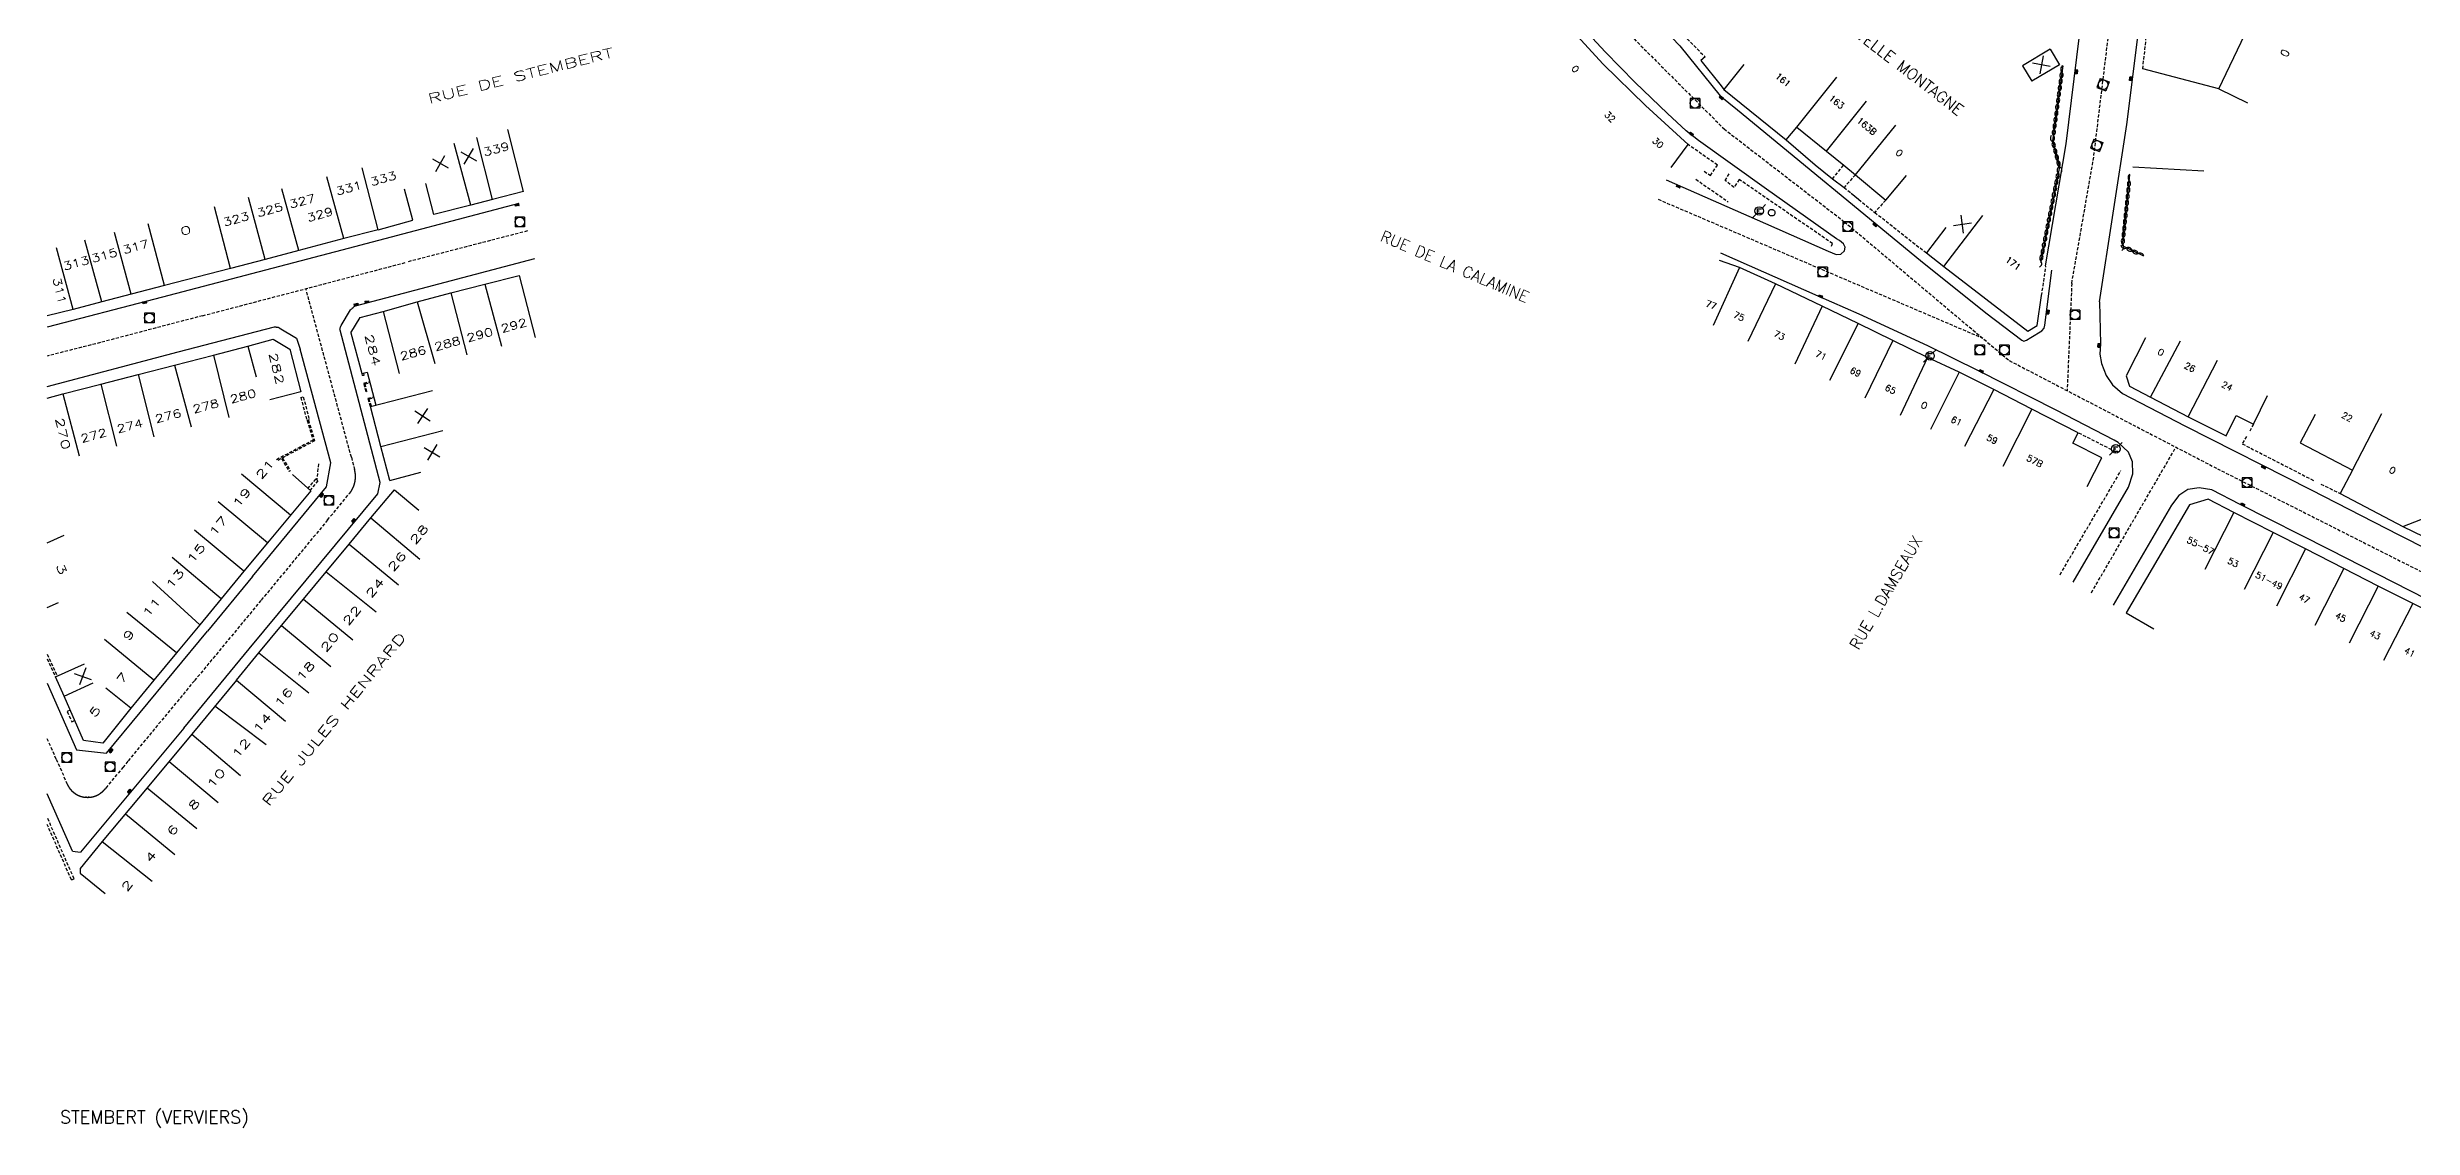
# Model space of a CAD drawing. Header units: millimetres. Extents: x 257000 to 258000, y 143000 to 144000.
# Drawn here: x 257000 to 257369.5, y 143500.2 to 143669 of the extents above; entities that cross this region are included whole.
import ezdxf
from ezdxf.enums import TextEntityAlignment as Align

# ---------------------------------------------------------------- set-up
doc = ezdxf.new("R2010")
doc.units = ezdxf.units.MM
doc.linetypes.add('DASHED', pattern=[0.75, 0.5, -0.25])
doc.layers.get('0').update_dxf_attribs({"linetype": 'CONTINUOUS'})
for name, color, linetype in [('W0001', 6, 'DASHED'), ('W0008', 7, 'CONTINUOUS'), ('W0017', 7, 'CONTINUOUS'), ('W0100', 7, 'CONTINUOUS'), ('W0112', 1, 'DASHED'), ('W0310', 3, 'CONTINUOUS'), ('W0400', 7, 'CONTINUOUS'), ('W0420', 7, 'CONTINUOUS'), ('W0471', 7, 'CONTINUOUS'), ('W0980', 7, 'CONTINUOUS'), ('W0989', 7, 'CONTINUOUS'), ('W0991', 7, 'CONTINUOUS'), ('W1102', 7, 'CONTINUOUS')]:
    doc.layers.add(name, color=color, linetype=linetype)
doc.styles.get("Standard").update_dxf_attribs({"font": 'romans.shx', "width": 0.85})

# ---------------------------------------------------------------- blocks, each defined once
blk = doc.blocks.new('T420')
for p, q in [((0.75, 0.75), (-0.75, 0.75)), ((-0.75, 0.75), (-0.75, -0.75)), ((0.75, 0.75), (0.75, -0.75)), ((0.75, -0.75), (-0.75, -0.75))]:
    blk.add_line(p, q)
blk.add_ellipse((0, 0), major_axis=(-0.53, 0.53), ratio=1, start_param=3.926991, end_param=10.210176)
blk = doc.blocks.new('T400')
for p, q in [((-0.15, 0.3), (0.15, 0.3)), ((-0.15, -0.25), (-0.15, 0.3)), ((-0.15, 0.15), (0.15, 0.15)), ((-0.15, 0), (0.15, 0)), ((0.15, 0.3), (0.15, -0.25)), ((-0.15, -0.15), (0.15, -0.15)), ((-0.15, -0.25), (-0.15, -0.3)), ((-0.15, -0.3), (0.15, -0.3)), ((0.15, -0.3), (0.15, -0.25))]:
    blk.add_line(p, q)
blk = doc.blocks.new('T471')
for p, q in [((-0.333334, 0.333334), (-0.333334, -0.333334)), ((-0.333334, 0.333334), (0.333334, 0.333334)), ((-0.333334, 0), (0, 0)), ((0.500001, 0.500001), (1.000002, 1.000002)), ((-0.500001, -0.500001), (-1.000002, -1.000002)), ((-0.333334, -0.333334), (0.333334, -0.333334))]:
    blk.add_line(p, q)
blk.add_ellipse((0, 0), major_axis=(0.471405, 0.471405), ratio=1, start_param=5.4977871438, end_param=11.780972451)
blk = doc.blocks.new('t991o')
at = {"color": 0, "linetype": 'Continuous'}
for p, q in [((-1, 1), (1, -1)), ((-1, -1), (1, 1))]:
    blk.add_line(p, q, dxfattribs=at)
blk = doc.blocks.new('t310o')
at = {"color": 0, "linetype": 'Continuous'}
for centre, start, end in [((-0.5, 0.38), 216.8699, 323.1304), ((0.5, -0.37), 36.8699, 143.1303)]:
    blk.add_arc(centre, 0.625, start, end, dxfattribs=at)

msp = doc.modelspace()

# ---------------------------------------------------------------- linework, layer by layer
at = {"layer": 'W0001'}
for p, q in [((257251.61, 143645.2), (257302.28, 143623.52)), ((257075.01, 143640.26), (257056.14, 143635.38)), ((257024.24, 143627.01), (257056.14, 143635.38)), ((257316.22, 143632.07), (257315.49, 143615.31)), ((257047.5, 143604.89), (257040.39, 143631.25)), ((257024.24, 143627.01), (257008.29, 143622.82)), ((257008.29, 143622.82), (257000, 143620.72)), ((257319.28, 143583.73), (257332.49, 143606.47)), ((257047.5, 143604.89), (257048, 143602.97)), ((257043.78, 143595.1), (257047.16, 143599.19)), ((257043.78, 143595.1), (257033.37, 143582.53)), ((257033.37, 143582.53), (257022.97, 143569.97)), ((257022.97, 143569.97), (257012.56, 143557.4)), ((257001.4, 143557.73), (257000, 143560.93)), ((257001.4, 143557.73), (257003.07, 143553.92)), ((257003.07, 143553.92), (257003.1, 143553.85)), ((257011.84, 143556.5), (257009.11, 143553.2)), ((257012.56, 143557.4), (257011.84, 143556.5)), ((257009.11, 143553.2), (257008.96, 143553.02))]:
    msp.add_line(p, q, dxfattribs=at)
msp.add_lwpolyline([(257048.72, 144000), (257079.32, 143968.06), (257098.51, 143947.58), (257109.25, 143929.08), (257124.56, 143902.33), (257146.14, 143864.44), (257162.15, 143836.9), (257178.76, 143807.56), (257195.77, 143767.29), (257211.48, 143730.99), (257222.12, 143705.24), (257225.2, 143698.47), (257231.86, 143688.03), (257242.01, 143676.1), (257261.9, 143656.21), (257280.69, 143641.69), (257306.45, 143620.01), (257338.96, 143603.11), (257381.92, 143581.43), (257428.16, 143557.76), (257467.54, 143536.58), (257519.33, 143507.08)], dxfattribs=at)
at = {"layer": 'W0001', "flags": 128}
msp.add_lwpolyline([(257316.22, 143632.07), (257319.61, 143651.54), (257326.48, 143708.13), (257331.52, 143741.35), (257348.28, 143805.08), (257362.59, 143857.56), (257367.65, 143882.81), (257363.54, 143907.76), (257349.97, 143930.07), (257340.71, 143939.05), (257309.46, 143959.37), (257289.12, 143932.28), (257280.08, 143914.22), (257274.26, 143888.89), (257269.98, 143866.02), (257263.92, 143832.78), (257252.72, 143768.08), (257249.12, 143756.25), (257244.68, 143746.74), (257236.06, 143731.27)], dxfattribs=at)
at = {"layer": 'W0001'}
for points in [[(257047.16, 143599.19, 0.007894), (257047.24, 143599.29, 0.007894), (257047.33, 143599.4, 0.007894), (257047.4, 143599.51, 0.007894), (257047.48, 143599.62, 0.007894), (257047.55, 143599.73, 0.007894), (257047.61, 143599.85, 0.007894), (257047.68, 143599.97, 0.007894), (257047.73, 143600.09, 0.007894), (257047.79, 143600.21, 0.007894), (257047.84, 143600.33, 0.007894), (257047.89, 143600.46, 0.007894), (257047.93, 143600.59, 0.007894), (257047.97, 143600.71, 0.007894), (257048.01, 143600.84, 0.007894), (257048.04, 143600.97, 0.007894), (257048.07, 143601.11, 0.007894), (257048.09, 143601.24, 0.007894), (257048.11, 143601.37, 0.007894), (257048.12, 143601.5, 0.007894), (257048.13, 143601.64, 0.007894), (257048.14, 143601.77, 0.007894), (257048.14, 143601.9, 0.003986), (257048.14, 143601.97, 0.003907), (257048.14, 143602.04, 0.003986), (257048.13, 143602.11, 0.003907), (257048.13, 143602.17, 0.003986), (257048.13, 143602.24, 0.003907), (257048.12, 143602.31, 0.003986), (257048.11, 143602.37, 0.003907), (257048.1, 143602.44, 0.003986), (257048.1, 143602.51, 0.003907), (257048.09, 143602.57, 0.003986), (257048.07, 143602.64, 0.003907), (257048.06, 143602.7, 0.003986), (257048.05, 143602.77, 0.003907), (257048.03, 143602.84, 0.003986), (257048.02, 143602.9, 0.003907), (257048, 143602.97)], [(257003.1, 143553.85, 0.002109), (257003.11, 143553.83, 0.002114), (257003.12, 143553.8, 0.003986), (257003.15, 143553.75, 0.003907), (257003.17, 143553.7, 0.003986), (257003.19, 143553.65, 0.003907), (257003.22, 143553.6, 0.003986), (257003.25, 143553.55, 0.003907), (257003.27, 143553.51, 0.003986), (257003.3, 143553.46, 0.003907), (257003.33, 143553.41, 0.003986), (257003.36, 143553.37, 0.003907), (257003.39, 143553.32, 0.003986), (257003.42, 143553.27, 0.003907), (257003.45, 143553.23, 0.003986), (257003.48, 143553.18, 0.003907), (257003.52, 143553.14, 0.003986), (257003.55, 143553.1, 0.003907), (257003.58, 143553.05, 0.003986), (257003.62, 143553.01, 0.003907), (257003.65, 143552.97, 0.003986), (257003.69, 143552.93, 0.003907), (257003.73, 143552.89, 0.003986), (257003.76, 143552.85, 0.003907), (257003.8, 143552.81, 0.003986), (257003.84, 143552.77, 0.003907), (257003.88, 143552.73, 0.003986), (257003.92, 143552.69, 0.003907), (257003.96, 143552.66, 0.003986), (257004, 143552.62, 0.003907), (257004.04, 143552.58, 0.003986), (257004.09, 143552.55, 0.003907), (257004.13, 143552.51, 0.003986), (257004.17, 143552.48, 0.003907), (257004.22, 143552.45, 0.003986), (257004.26, 143552.42, 0.003907), (257004.3, 143552.38, 0.003986), (257004.35, 143552.35, 0.003907), (257004.4, 143552.32, 0.003986), (257004.44, 143552.29, 0.003907), (257004.49, 143552.26, 0.003986), (257004.54, 143552.24, 0.003907), (257004.58, 143552.21, 0.003986), (257004.63, 143552.18, 0.003907), (257004.68, 143552.16, 0.003986), (257004.73, 143552.13, 0.003907), (257004.78, 143552.11, 0.003986), (257004.83, 143552.08, 0.003907), (257004.88, 143552.06, 0.003986), (257004.93, 143552.04, 0.003907), (257004.98, 143552.02, 0.003986), (257005.03, 143552, 0.003907), (257005.08, 143551.98, 0.003986), (257005.13, 143551.96, 0.003907), (257005.19, 143551.94, 0.003986), (257005.24, 143551.93, 0.003907), (257005.29, 143551.91, 0.003986), (257005.34, 143551.89, 0.003907), (257005.4, 143551.88, 0.003986), (257005.45, 143551.87, 0.003907), (257005.5, 143551.85, 0.003986), (257005.56, 143551.84, 0.003907), (257005.61, 143551.83, 0.003986), (257005.66, 143551.82, 0.003907), (257005.72, 143551.81, 0.003986), (257005.77, 143551.8, 0.003907), (257005.83, 143551.8, 0.003986), (257005.88, 143551.79, 0.003907), (257005.94, 143551.78, 0.025302), (257005.99, 143551.78, -0.017412), (257006.04, 143551.77, 0.017351), (257006.1, 143551.77, -0.009463), (257006.15, 143551.77, 0.009439), (257006.21, 143551.77, -0.003033), (257006.26, 143551.76, 0.001544), (257006.32, 143551.76, 0.00635), (257006.37, 143551.77, -0.00637), (257006.43, 143551.77, 0.014253), (257006.48, 143551.77, -0.014296), (257006.54, 143551.77, 0.022186), (257006.59, 143551.78, 0.003986), (257006.65, 143551.78, 0.003907), (257006.7, 143551.79, 0.003986), (257006.76, 143551.8, 0.003907), (257006.81, 143551.8, 0.003986), (257006.87, 143551.81, 0.003907), (257006.92, 143551.82, 0.003986), (257006.97, 143551.83, 0.003907), (257007.03, 143551.84, 0.003986), (257007.08, 143551.86, 0.003907), (257007.13, 143551.87, 0.003986), (257007.19, 143551.88, 0.003907), (257007.24, 143551.9, 0.003986), (257007.29, 143551.91, 0.003907), (257007.35, 143551.93, 0.003986), (257007.4, 143551.95, 0.003907), (257007.45, 143551.96, 0.003986), (257007.5, 143551.98, 0.003907), (257007.55, 143552, 0.003986), (257007.6, 143552.02, 0.003907), (257007.65, 143552.04, 0.003986), (257007.7, 143552.07, 0.003907), (257007.75, 143552.09)], [(257007.75, 143552.09, 0.003986), (257007.8, 143552.11, 0.003907), (257007.85, 143552.14, 0.007894), (257007.95, 143552.19, 0.007894), (257008.05, 143552.24, 0.007894), (257008.14, 143552.3, 0.007894), (257008.23, 143552.36, 0.007894), (257008.32, 143552.42, 0.007894), (257008.41, 143552.49, 0.007894), (257008.5, 143552.56, 0.007894), (257008.58, 143552.63, 0.007894), (257008.66, 143552.7, 0.007894), (257008.74, 143552.78, 0.007894), (257008.82, 143552.86, 0.007894), (257008.89, 143552.94, 0.007894), (257008.96, 143553.02)]]:
    msp.add_lwpolyline(points, format="xyb", dxfattribs=at)
at = {"layer": 'W0008'}
for p, q in [((257281.74, 143646.17), (257282.93, 143645.2)), ((257051.98, 143600.95), (257045.72, 143624.76)), ((257038.91, 143623.52), (257039.49, 143621.8)), ((257031.54, 143574.95), (257051.63, 143599.2)), ((257051.63, 143599.2), (257051.98, 143600.95)), ((257032.06, 143586.29), (257025, 143577.73)), ((257021.32, 143562.59), (257031.54, 143574.95)), ((257021.32, 143562.59), (257005.21, 143543.21)), ((257003.92, 143543.34), (257000, 143552.29)), ((257003.92, 143543.34), (257005.21, 143543.21))]:
    msp.add_line(p, q, dxfattribs=at)
at = {"layer": 'W0008', "flags": 128}
msp.add_lwpolyline([(257320.56, 143629.19), (257324.82, 143656.89), (257329.9, 143697.74), (257332.49, 143718.45), (257332.49, 143718.45), (257333.89, 143729.68, -0.004098), (257334.26, 143732.52, -0.009335), (257334.46, 143733.76, -0.007301), (257334.85, 143735.77, -0.01275), (257335.12, 143736.91), (257340.61, 143757.72), (257345.82, 143777.45), (257355.57, 143814.3), (257369.32, 143866.05), (257370.77, 143873.31)], format="xyb", dxfattribs=at)
at = {"layer": 'W0008'}
for points in [[(257279.94, 143638.76), (257279.45, 143639.04), (257268.52, 143646.81), (257257.9, 143654.41), (257256.01, 143655.91), (257253.07, 143658.62), (257248, 143663.45), (257243.36, 143668.24), (257238.01, 143673.99), (257233.28, 143679.28), (257229.32, 143684.19), (257225.89, 143688.9), (257223.65, 143692.38), (257220.94, 143697.39), (257219.56, 143700.3), (257212.77, 143715.62), (257205.31, 143733.39), (257201.15, 143743.28), (257197.11, 143752.76)], [(257239.67, 143729.17), (257233.21, 143718.92), (257228.99, 143713.45), (257228.68, 143712.93), (257228.54, 143712.32), (257227.39, 143705.4), (257227.48, 143704.33), (257228.43, 143701.8), (257230.98, 143697.42), (257234.27, 143692.48), (257238.6, 143686.96), (257244.71, 143679.97), (257255.02, 143669.19), (257261.28, 143661.38), (257263.99, 143659.18)], [(257312.13, 143634.79), (257315.35, 143653.88), (257320.81, 143698.32)], [(257258.93, 143667.47), (257258.26, 143666.89), (257261.45, 143662.91), (257261.85, 143662.36)], [(257263.99, 143659.18), (257292.58, 143635.62), (257302.78, 143627.45), (257308.44, 143623.18), (257308.74, 143623.02), (257309.17, 143623.2), (257309.84, 143623.63)], [(257271.6, 143654.48), (257276.12, 143650.61), (257278.84, 143648.39), (257280.67, 143647.06)], [(257252.86, 143648.26), (257268.37, 143641.44), (257278.17, 143637.11), (257279.4, 143636.58), (257280.14, 143636.64), (257280.71, 143637.15), (257280.8, 143637.73), (257280.56, 143638.25), (257279.94, 143638.76)], [(257073.65, 143644.54), (257046.02, 143637.28), (257016.82, 143629.61), (257000, 143625.24)], [(257323.49, 143607.2), (257322.86, 143607.58), (257313.77, 143612.27), (257301.67, 143618.39), (257293.74, 143622.31), (257283.02, 143627.27), (257276.62, 143630.07), (257261.38, 143636.8)], [(257309.84, 143623.63), (257311.52, 143624.63), (257311.89, 143625.06), (257312, 143625.55), (257313.09, 143634.15)], [(257320.56, 143629.19), (257320.69, 143622.61), (257320.61, 143621.01), (257320.85, 143619.53), (257321.58, 143617.65), (257322.6, 143616.2), (257324.14, 143614.86), (257333.9, 143609.8), (257353.61, 143599.83), (257367.32, 143592.8), (257371.94, 143590.44)], [(257032.06, 143586.29), (257043.62, 143600.29), (257044.28, 143604.02), (257039.49, 143621.8)], [(257316.43, 143585.37), (257325.08, 143600.25), (257325.76, 143602.32), (257325.7, 143604.19), (257325.06, 143605.71), (257323.49, 143607.2)], [(257438.66, 143548.39), (257436.45, 143549.53), (257411.16, 143562.6), (257390.24, 143573.22), (257379.05, 143578.93), (257356.53, 143590.42), (257342.51, 143597.54), (257338.07, 143599.83), (257336.11, 143600.15), (257334.37, 143599.87), (257332.96, 143598.92), (257331.82, 143597.42), (257322.67, 143581.79)], [(257367.95, 143594.09), (257371.17, 143592.51), (257383.97, 143586.1), (257397.08, 143579.34)], [(257000, 143569.59), (257004.54, 143559.19), (257009.23, 143558.67), (257025, 143577.73)]]:
    msp.add_lwpolyline(points, dxfattribs=at)
for points in [[(257045.72, 143624.76, -0.074591), (257045.73, 143624.98, -0.098252), (257045.89, 143625.49), (257047.37, 143627.91, -0.084778), (257047.75, 143628.29, -0.008951), (257047.93, 143628.44, -0.098152), (257048.15, 143628.55), (257076.15, 143635.95)], [(257000, 143615.96), (257020.45, 143621.35), (257035.47, 143625.27, -0.103138), (257035.67, 143625.27, -0.007924), (257035.86, 143625.23, -0.007395), (257036.05, 143625.21, -0.092158), (257036.23, 143625.14), (257038.91, 143623.52)]]:
    msp.add_lwpolyline(points, format="xyb", dxfattribs=at)
at = {"layer": 'W0017', "flags": 128}
for points in [[(257339.17, 143662.46), (257327.3, 143665.58)], [(257325.76, 143650.28), (257336.86, 143649.65)]]:
    msp.add_lwpolyline(points, dxfattribs=at)
at = {"layer": 'W0100'}
for p, q in [((257057.11, 143641.94), (257055.81, 143646.77)), ((257060.39, 143642.82), (257059.1, 143647.65)), ((257268.84, 143643.12), (257268.85, 143643.22)), ((257268.85, 143643.02), (257268.84, 143643.12)), ((257268.85, 143643.22), (257268.88, 143643.32)), ((257268.87, 143642.92), (257268.85, 143643.02)), ((257268.92, 143642.83), (257268.87, 143642.92)), ((257268.88, 143643.32), (257268.92, 143643.4)), ((257268.92, 143643.4), (257268.99, 143643.48)), ((257268.98, 143642.76), (257268.92, 143642.83)), ((257269.06, 143642.69), (257268.98, 143642.76)), ((257268.99, 143643.48), (257269.07, 143643.54)), ((257269.15, 143642.64), (257269.06, 143642.69)), ((257269.07, 143643.54), (257269.16, 143643.59)), ((257269.24, 143642.61), (257269.15, 143642.64)), ((257269.16, 143643.59), (257269.25, 143643.62)), ((257269.34, 143642.6), (257269.24, 143642.61)), ((257269.25, 143643.62), (257269.35, 143643.63)), ((257269.44, 143642.61), (257269.34, 143642.6)), ((257269.35, 143643.63), (257269.45, 143643.61)), ((257269.54, 143642.64), (257269.44, 143642.61)), ((257269.45, 143643.61), (257269.55, 143643.58)), ((257269.63, 143642.68), (257269.54, 143642.64)), ((257269.55, 143643.58), (257269.64, 143643.54)), ((257269.71, 143642.75), (257269.63, 143642.68)), ((257269.64, 143643.54), (257269.71, 143643.47)), ((257269.71, 143643.47), (257269.78, 143643.39)), ((257269.77, 143642.83), (257269.71, 143642.75)), ((257269.82, 143642.91), (257269.77, 143642.83)), ((257269.78, 143643.39), (257269.82, 143643.3)), ((257269.82, 143643.3), (257269.85, 143643.21)), ((257269.85, 143643.01), (257269.82, 143642.91)), ((257269.85, 143643.21), (257269.86, 143643.11)), ((257269.86, 143643.11), (257269.85, 143643.01)), ((257051.68, 143640.44), (257057.11, 143641.94)), ((257310.83, 143625.49), (257311.51, 143630.15)), ((257047.42, 143624.34), (257049.13, 143618)), ((257035.27, 143623.35), (257037.88, 143621.78)), ((257037.88, 143621.78), (257039.6, 143615.1)), ((257049.13, 143618), (257049.96, 143618.22)), ((257049.96, 143618.22), (257051.31, 143613.03)), ((257039.6, 143615.1), (257034.76, 143613.85)), ((257050.48, 143612.81), (257051.31, 143613.03)), ((257053.52, 143601.25), (257058.35, 143602.58)), ((257054.21, 143599.82), (257058.05, 143596.63)), ((257000, 143581.45), (257001.74, 143582.2)), ((257027.14, 143582.8), (257023.82, 143578.73)), ((257023.82, 143578.73), (257020.2, 143574.36)), ((257001.27, 143570.57), (257005.83, 143572.62)), ((257020.2, 143574.36), (257016.63, 143570.05)), ((257029.55, 143570.1), (257033.06, 143574.34)), ((257002.61, 143567.6), (257001.27, 143570.57)), ((257002.61, 143567.6), (257007.17, 143569.65)), ((257016.63, 143570.05), (257013.05, 143565.7)), ((257005.64, 143560.63), (257002.61, 143567.6)), ((257013.05, 143565.7), (257008.67, 143560.25)), ((257008.67, 143560.25), (257005.64, 143560.63)), ((257005.11, 143540.63), (257005.13, 143539.9)), ((257005.13, 143539.9), (257009.03, 143536.77))]:
    msp.add_line(p, q, dxfattribs=at)
at = {"layer": 'W0100', "flags": 128}
for points in [[(257339.17, 143662.46), (257347.31, 143679.49)], [(257312.86, 143668.65), (257308.54, 143666.08)], [(257312.86, 143668.65), (257314.31, 143666.22)], [(257308.54, 143666.08), (257310, 143663.64)], [(257314.31, 143666.22), (257310, 143663.64)], [(257339.17, 143662.46), (257343.68, 143660.3)]]:
    msp.add_lwpolyline(points, dxfattribs=at)
at = {"layer": 'W0100'}
for points in [[(257253.64, 143650.15), (257253.64, 143650.15), (257256.28, 143653.77), (257249.64, 143659.84), (257243.04, 143666.32), (257236.68, 143673.24), (257232.02, 143678.28), (257228.35, 143674.89)], [(257264.99, 143666.25), (257261.85, 143662.36), (257271.6, 143654.48), (257273.25, 143656.45), (257277.89, 143652.73), (257280.6, 143650.53), (257282.42, 143649.05), (257287.17, 143645.08), (257290.38, 143648.92)], [(257074.4, 143646.41), (257069.56, 143645.17), (257066.14, 143644.27), (257060.39, 143642.82)], [(257051.68, 143640.44), (257046.32, 143639.06), (257039.3, 143637.2), (257034.01, 143635.81), (257028.64, 143634.38), (257018.31, 143631.71), (257013.1, 143630.36), (257008.53, 143629.17), (257004.02, 143627.98), (257000, 143626.98)], [(257296.55, 143640.78), (257293.51, 143636.82), (257296.23, 143634.73), (257309.34, 143624.59), (257310.83, 143625.49)], [(257318.63, 143600.33), (257320.9, 143604.79), (257316.38, 143607.08), (257317.21, 143608.73), (257309.99, 143612.39), (257304.05, 143615.47), (257298.62, 143618.18), (257293.66, 143620.51), (257288.28, 143623.12), (257282.87, 143625.82), (257277.23, 143628.5), (257269.96, 143632), (257264.34, 143634.57), (257261.22, 143635.65)], [(257047.42, 143624.34), (257048.88, 143626.74), (257052.44, 143627.67), (257057.75, 143629.17), (257063.05, 143630.58), (257068.35, 143631.92), (257073.71, 143633.31)], [(257000, 143614.14), (257002.43, 143614.79), (257008.35, 143616.33), (257014.21, 143617.81), (257019.88, 143619.29), (257025.96, 143620.84), (257031.32, 143622.28), (257035.27, 143623.35)], [(257327.75, 143623.54), (257324.69, 143617.64), (257325.23, 143616), (257328.49, 143614.27), (257334.41, 143611.21), (257340.35, 143608.27), (257341.9, 143611.41), (257344.59, 143610.08), (257346.8, 143614.57)], [(257053.52, 143601.25), (257052.1, 143606.58), (257050.48, 143612.81)], [(257354.22, 143611.58), (257351.9, 143607.15), (257360.07, 143602.87), (257358.16, 143599.22), (257367.95, 143594.09), (257374.73, 143596.75)], [(257038.28, 143602.2), (257041.17, 143599.63), (257034.37, 143591.54), (257030.7, 143587.11), (257027.14, 143582.8)], [(257033.06, 143574.34), (257036.6, 143578.62), (257040.01, 143582.74), (257043.55, 143586.98), (257047.15, 143591.34), (257050.54, 143595.42), (257054.21, 143599.82)], [(257433.48, 143543.79), (257435.75, 143548.25), (257426.87, 143552.77), (257421.99, 143555.26), (257416.4, 143558.11), (257411.01, 143560.86), (257405.62, 143563.61), (257400.27, 143566.33), (257394.85, 143569.1), (257389.44, 143571.85), (257384.18, 143574.53), (257379.28, 143577.04), (257374.89, 143579.27), (257369.47, 143582.04), (257364.09, 143584.78), (257358.71, 143587.52), (257352.74, 143590.57), (257347.7, 143593.14), (257341.53, 143596.28), (257337.51, 143598.33), (257334.61, 143597.47), (257324.71, 143580.62), (257329.02, 143578.08)], [(257029.55, 143570.1), (257022.55, 143561.63), (257015.58, 143553.23), (257008.58, 143544.88), (257005.11, 143540.63)]]:
    msp.add_lwpolyline(points, dxfattribs=at)
at = {"layer": 'W0112'}
for p, q in [((257248.73, 143677.73), (257258.93, 143667.47)), ((257278.84, 143648.39), (257280.6, 143650.53)), ((257257.48, 143648.34), (257262.57, 143644.81)), ((257287.17, 143645.08), (257285.45, 143643.16)), ((257311.51, 143630.15), (257312.18, 143634.75)), ((257049.13, 143618), (257049.19, 143617.65)), ((257049.43, 143617.69), (257049.19, 143617.65)), ((257049.37, 143618.07), (257049.43, 143617.69)), ((257039.6, 143614.23), (257039.99, 143614.33)), ((257039.6, 143614.23), (257040.54, 143610.65)), ((257039.99, 143614.33), (257040.92, 143610.75)), ((257049.93, 143615.18), (257049.78, 143615.14)), ((257050.09, 143614.11), (257050.97, 143614.34)), ((257050.48, 143612.81), (257050.09, 143614.11)), ((257050.27, 143614.01), (257051.01, 143614.19)), ((257050.62, 143612.86), (257050.27, 143614.01)), ((257040.92, 143610.75), (257040.54, 143610.65)), ((257040.59, 143610.65), (257040.6, 143610.61)), ((257344.59, 143610.08), (257344.04, 143608.96)), ((257323.13, 143605.72), (257317.21, 143608.73)), ((257036.56, 143604.7), (257037.78, 143602.68)), ((257036.74, 143604.79), (257037.96, 143602.78)), ((257037.96, 143602.78), (257037.78, 143602.68)), ((257042.35, 143603.87), (257042.08, 143601.38)), ((257314.38, 143586.55), (257323.9, 143602.81)), ((257041.92, 143601.52), (257040.69, 143600.06)), ((257042.28, 143601.21), (257041.04, 143599.74)), ((257041.92, 143601.52), (257042.28, 143601.21)), ((257355.14, 143600.72), (257358.16, 143599.22)), ((257000, 143574.15), (257001.54, 143570.69)), ((257000, 143573.42), (257001.27, 143570.57)), ((257001.54, 143570.69), (257001.27, 143570.57)), ((257004.17, 143539.06), (257000, 143548.63)), ((257003.76, 143538.88), (257000, 143547.5)), ((257003.76, 143538.88), (257004.17, 143539.06))]:
    msp.add_line(p, q, dxfattribs=at)
at = {"layer": 'W0112', "flags": 128}
msp.add_lwpolyline([(257327.3, 143665.58), (257327.86, 143670.53)], dxfattribs=at)
at = {"layer": 'W0112'}
for points in [[(257258.8, 143649.58), (257259.8, 143648.92), (257260.86, 143650.55), (257256.28, 143653.77)], [(257278.67, 143637.88), (257278.85, 143638.29), (257264.29, 143648.28), (257263.48, 143647.06), (257262.06, 143648.13), (257262.75, 143649.28)], [(257282.42, 143649.05), (257280.67, 143647.06), (257281.74, 143646.17)], [(257282.93, 143645.2), (257285.45, 143643.16), (257293.51, 143636.82)], [(257049.78, 143615.14), (257049.45, 143616.5), (257050.35, 143616.71)], [(257049.93, 143615.18), (257049.63, 143616.38), (257050.39, 143616.56)], [(257040.59, 143610.66), (257041.52, 143607.58), (257035.76, 143604.49)], [(257040.78, 143610.71), (257041.76, 143607.48), (257035.85, 143604.32)], [(257343.52, 143608.17), (257342.85, 143607), (257354.06, 143601.23)], [(257003.57, 143565.38), (257003.1, 143565.17), (257003.81, 143563.56), (257004.27, 143563.77)]]:
    msp.add_lwpolyline(points, dxfattribs=at)
at = {"layer": 'W0310', "flags": 128}
for points in [[(257314.81, 143666.07), (257313.22, 143654.32), (257314.28, 143650.29), (257311.32, 143635.33)], [(257327.49, 143636.32), (257324.13, 143637.91), (257325.31, 143649.03)]]:
    msp.add_lwpolyline(points, dxfattribs=at)
at = {"layer": 'W1102'}
for p, q in [((257273.25, 143656.45), (257279.5, 143664.26)), ((257277.89, 143652.73), (257284.14, 143660.54)), ((257066.14, 143644.27), (257063.57, 143653.93)), ((257069.56, 143645.17), (257067.07, 143654.85)), ((257074.4, 143646.41), (257071.91, 143656.1)), ((257282.42, 143649.05), (257288.73, 143656.81)), ((257051.68, 143640.44), (257049.18, 143650.13)), ((257039.3, 143637.2), (257036.61, 143646.84)), ((257046.32, 143639.06), (257043.68, 143648.71)), ((257028.64, 143634.38), (257026.09, 143644.05)), ((257034.01, 143635.81), (257031.43, 143645.47)), ((257296.23, 143634.73), (257302.32, 143642.66)), ((257008.53, 143629.17), (257005.85, 143638.8)), ((257013.1, 143630.36), (257010.48, 143640.01)), ((257018.31, 143631.71), (257015.78, 143641.39)), ((257004.02, 143627.98), (257001.45, 143637.64)), ((257068.35, 143631.92), (257070.94, 143622.26)), ((257073.71, 143633.31), (257076.21, 143623.63)), ((257264.34, 143634.57), (257260.19, 143625.48)), ((257269.96, 143632), (257265.62, 143623)), ((257052.44, 143627.67), (257054.94, 143617.99)), ((257057.75, 143629.17), (257060.54, 143619.57)), ((257063.05, 143630.58), (257065.53, 143620.89)), ((257277.23, 143628.5), (257272.95, 143619.46)), ((257282.87, 143625.82), (257278.4, 143616.88)), ((257025.96, 143620.84), (257028.38, 143611.13)), ((257031.32, 143622.28), (257032.6, 143617.45)), ((257288.28, 143623.12), (257283.91, 143614.12)), ((257293.66, 143620.51), (257289.41, 143611.45)), ((257328.49, 143614.27), (257333.19, 143623.09)), ((257014.21, 143617.81), (257016.63, 143608.1)), ((257019.88, 143619.29), (257022.48, 143609.64)), ((257298.62, 143618.18), (257294.16, 143609.23)), ((257334.41, 143611.21), (257339, 143620.09)), ((257002.43, 143614.79), (257004.96, 143605.12)), ((257008.35, 143616.33), (257010.8, 143606.63)), ((257050.48, 143612.81), (257060.15, 143615.35)), ((257304.05, 143615.47), (257299.46, 143606.59)), ((257309.99, 143612.39), (257305.46, 143603.48)), ((257360.07, 143602.87), (257364.66, 143611.76)), ((257052.1, 143606.58), (257061.79, 143609.06)), ((257037.97, 143595.83), (257030.31, 143602.26)), ((257034.37, 143591.54), (257026.67, 143597.92)), ((257050.54, 143595.42), (257058.2, 143589)), ((257341.53, 143596.28), (257336.98, 143587.37)), ((257000, 143591.51), (257002.65, 143592.74)), ((257030.7, 143587.11), (257023, 143593.49)), ((257047.15, 143591.34), (257054.85, 143584.96)), ((257347.7, 143593.14), (257343.16, 143584.23)), ((257027.14, 143582.8), (257019.48, 143589.23)), ((257043.55, 143586.98), (257051.38, 143580.76)), ((257352.74, 143590.57), (257348.2, 143581.66)), ((257358.71, 143587.52), (257354.17, 143578.61)), ((257023.82, 143578.73), (257016.45, 143585.49)), ((257364.09, 143584.78), (257359.55, 143575.87)), ((257020.2, 143574.36), (257012.41, 143580.63)), ((257040.01, 143582.74), (257047.74, 143576.4)), ((257369.47, 143582.04), (257364.92, 143573.13)), ((257016.63, 143570.05), (257008.94, 143576.45)), ((257036.6, 143578.62), (257044.28, 143572.21)), ((257033.06, 143574.34), (257040.86, 143568.08)), ((257013.05, 143565.7), (257009.16, 143568.83)), ((257029.55, 143570.1), (257037.22, 143563.67)), ((257026.19, 143566.07), (257034.17, 143560.04)), ((257022.55, 143561.63), (257030.19, 143555.17)), ((257019.02, 143557.38), (257026.67, 143550.94)), ((257015.58, 143553.23), (257023.34, 143546.92)), ((257012.2, 143549.21), (257019.91, 143542.83)), ((257008.58, 143544.88), (257016.4, 143538.66))]:
    msp.add_line(p, q, dxfattribs=at)

# ---------------------------------------------------------------- block references
at = {"layer": 'W0310'}
for p, rotation in [((257314.54, 143664.09), 262.3035544467235), ((257314.67, 143665.08), 262.3035544467235), ((257314.01, 143660.13), 262.3035544467235), ((257314.14, 143661.12), 262.3035544467235), ((257314.27, 143662.11), 262.3035544467235), ((257314.41, 143663.1), 262.3035544467235), ((257313.47, 143656.16), 262.3035544467235), ((257313.6, 143657.15), 262.3035544467235), ((257313.74, 143658.14), 262.3035544467235), ((257313.87, 143659.13), 262.3035544467235), ((257313.26, 143654.18), 284.7329396779449), ((257313.34, 143655.17), 262.3035544467235), ((257313.51, 143653.22), 284.7329396779449), ((257313.77, 143652.25), 284.7329396779449), ((257314.02, 143651.28), 284.7329396779449), ((257314.09, 143649.33), 258.7985839610738), ((257314.28, 143650.31), 284.7329396779449), ((257313.31, 143645.41), 258.7985839610738), ((257313.51, 143646.39), 258.7985839610738), ((257313.7, 143647.37), 258.7985839610738), ((257313.9, 143648.35), 258.7985839610738), ((257324.9, 143645.15), 83.96612199926307), ((257325, 143646.15), 83.96612199926307), ((257325.11, 143647.14), 83.96612199926307), ((257325.21, 143648.14), 83.96612199926307), ((257312.54, 143641.49), 258.7985839610738), ((257312.73, 143642.47), 258.7985839610738), ((257312.93, 143643.45), 258.7985839610738), ((257313.12, 143644.43), 258.7985839610738), ((257324.58, 143642.17), 83.96612199926307), ((257324.69, 143643.17), 83.96612199926307), ((257324.79, 143644.16), 83.96612199926307), ((257311.95, 143638.54), 258.7985839610738), ((257312.15, 143639.52), 258.7985839610738), ((257312.34, 143640.51), 258.7985839610738), ((257324.16, 143638.19), 83.96612199926307), ((257324.27, 143639.19), 83.96612199926307), ((257324.37, 143640.18), 83.96612199926307), ((257324.48, 143641.18), 83.96612199926307), ((257311.37, 143635.6), 258.7985839610738), ((257311.57, 143636.58), 258.7985839610738), ((257311.76, 143637.56), 258.7985839610738), ((257324.78, 143637.6), 154.5672002883741), ((257325.68, 143637.17), 154.5672002883741), ((257326.59, 143636.74), 154.5672002883741)]:
    msp.add_blockref('t310o', p, dxfattribs=dict(at, rotation=rotation))
at = {"layer": 'W0400'}
for p, rotation in [((257316.96, 143665.11), 174.1053735168801), ((257261.48, 143661.09), 51.29874815131987), ((257325.42, 143664.02), 171.7102480797793), ((257256.8, 143655.41), 51.9884897299835), ((257254.79, 143647.23), 66.18363040136751), ((257073.38, 143644.32), 102.9965832178143), ((257285.47, 143641.23), 50.35655816608151), ((257015.22, 143629.1), 104.9825017001306), ((257048.23, 143628.74), 284.3746745144691), ((257049.92, 143629.16), 278.8551440046684), ((257276.99, 143630.03), 66.15651108868752), ((257312.52, 143627.61), 353.0851322799183), ((257320.45, 143622.37), 356.1152238265855), ((257302.07, 143618.34), 63.43494882292197), ((257346.21, 143603.36), 63.30597711162857), ((257042.84, 143598.96), 143.5461049238594), ((257047.85, 143594.99), 320.0788873440638), ((257342.94, 143597.51), 62.56418149208348), ((257009.96, 143559.06), 325.1575154825618), ((257012.83, 143552.73), 322.9483864181695)]:
    msp.add_blockref('T400', p, dxfattribs=dict(at, rotation=rotation))
at = {"layer": 'W0420'}
for p in [(257257.36, 143660.21), (257073.81, 143641.66), (257281.2, 143640.93), (257277.3, 143633.83), (257316.72, 143627.15), (257015.93, 143626.67), (257301.85, 143621.66), (257305.69, 143621.67), (257343.58, 143600.95), (257043.97, 143598.15), (257322.82, 143593.05), (257003.02, 143557.97), (257009.81, 143556.53)]:
    msp.add_blockref('T420', p, dxfattribs=at)
at = {"layer": 'W0420', "rotation": 69.64895427025309}
for p in [(257321.12, 143663.11), (257320.13, 143653.62)]:
    msp.add_blockref('T420', p, dxfattribs=at)
at = {"layer": 'W0471'}
for p in [(257267.4, 143643.38), (257294.08, 143620.76), (257323.1, 143606.21)]:
    msp.add_blockref('T471', p, dxfattribs=at)
at = {"layer": 'W0991'}
for p, rotation in [((257311.47, 143666.22), 214.2956379516826), ((257061.38, 143650.8), 15.28892265563197), ((257065.83, 143651.92), 14.14825374348315), ((257299.13, 143641.32), 52.49479212767906), ((257058.61, 143611.35), 281.3376215653556), ((257060.11, 143605.69), 284.630947537839), ((257005.53, 143570.65), 294.939342240789)]:
    msp.add_blockref('t991o', p, dxfattribs=dict(at, rotation=rotation))

# ---------------------------------------------------------------- texts
at = {"layer": 'W0980'}
msp.add_text('STEMBERT (VERVIERS)', height=2, dxfattribs=at).set_placement((257016.73, 143501.68), align=Align.MIDDLE)
at = {"layer": 'W0989'}
for s, rotation, p in [('RUE DE LA NOUVELLE MONTAGNE', 322.3127, (257283.52, 143670.8)), ('RUE DE LA CALAMINE', 336.8343, (257219.85, 143634.7)), ('RUE L.DAMSEAUX', 59.846, (257287.19, 143583.76))]:
    msp.add_text(s, height=1.75, rotation=rotation, dxfattribs=at).set_placement(p, align=Align.MIDDLE)
at = {"layer": 'W0989', "width": 1.6}
for s, rotation, p in [('RUE DE STEMBERT', 14.225, (257073.93, 143664.52)), ('RUE JULES HENRARD', 50.8896, (257044.77, 143563.96))]:
    msp.add_text(s, height=1.5, rotation=rotation, dxfattribs=at).set_placement(p, align=Align.MIDDLE)
at = {"layer": 'W0991'}
for s, height, rotation, p in [('0', 1.25, 63.7472, (257349.52, 143668.04)), ('O', 1, 312.5726, (257238.68, 143665.55)), ('161', 1, 321.0427, (257271.12, 143663.86)), ('163', 1, 321.3327, (257279.49, 143660.42)), ('32', 1, 315.4732, (257244.09, 143658.09)), ('163B', 1, 320.8655, (257284.2, 143656.62)), ('30', 1, 317.6308, (257251.58, 143654.01)), ('O', 1, 320.1471, (257289.28, 143652.44)), ('171', 1, 322.3003, (257307.06, 143635.2)), ('77', 1, 340.9456, (257259.89, 143628.71)), ('75', 1, 335.4256, (257264.24, 143626.92)), ('73', 1, 334.2353, (257270.55, 143623.95)), ('71', 1, 334.6412, (257277.05, 143620.83)), ('O', 1, 331.9357, (257330.15, 143621.31)), ('69', 1, 333.435, (257282.45, 143618.21)), ('26', 1, 332.6891, (257334.66, 143618.96)), ('24', 1, 333.7096, (257340.48, 143616.02)), ('65', 1, 334.0866, (257287.91, 143615.52)), ('O', 1, 334.8745, (257293.17, 143613)), ('61', 1, 333.4898, (257298.21, 143610.56)), ('22', 1, 332.3488, (257359.23, 143611.21)), ('59', 1, 332.6302, (257303.8, 143607.71)), ('57B', 1, 333.052, (257310.43, 143604.32)), ('O', 1, 332.3599, (257366.3, 143602.85)), ('55-57', 1, 332.9802, (257336.34, 143591.07)), ('53', 1, 332.9948, (257341.43, 143588.47)), ('51-49', 1, 332.9818, (257347.04, 143585.62)), ('47', 1, 332.9876, (257352.54, 143582.81)), ('45', 1, 332.9855, (257358.22, 143579.91)), ('43', 1, 332.9847, (257363.6, 143577.17)), ('41', 1, 332.9845, (257369, 143574.42))]:
    msp.add_text(s, height=height, rotation=rotation, dxfattribs=at).set_placement(p, align=Align.MIDDLE)
for s, rotation, width, p in [('339', 14.4608, 1.3, (257070.13, 143653.06)), ('331', 15.3995, 1.3, (257047.1, 143646.96)), ('333', 15.3995, 1.3, (257052.48, 143648.44)), ('323', 15.3995, 1.3, (257029.48, 143642.11)), ('325', 15.3995, 1.3, (257034.76, 143643.56)), ('327', 14.4716, 1.3, (257039.82, 143644.92)), ('329', 15.9593, 1.3, (257042.59, 143642.83)), ('317', 15.3995, 1.3, (257013.8, 143637.79)), ('0', 14.4716, 1.6, (257021.63, 143640.32)), ('313', 15.3999, 1.3, (257004.5, 143635.23)), ('315', 15.3995, 1.3, (257008.9, 143636.44)), ('311', 283.3375, 1.3, (257001.92, 143630.92)), ('290', 15.3284, 1.3, (257067.56, 143624.04)), ('292', 15.3284, 1.3, (257072.88, 143625.5)), ('282', 284.0927, 1.6, (257035.8, 143618.77)), ('284', 284.6795, 1.6, (257050.82, 143621.65)), ('286', 15.3284, 1.3, (257057.12, 143621.18)), ('288', 15.3284, 1.3, (257062.48, 143622.65)), ('278', 14.7227, 1.3, (257024.74, 143612.89)), ('280', 15.0584, 1.3, (257030.56, 143614.44)), ('270', 282.9236, 1.6, (257002.43, 143608.59)), ('272', 14.7227, 1.3, (257007.24, 143608.3)), ('274', 14.7227, 1.3, (257012.9, 143609.78)), ('276', 14.7227, 1.3, (257018.87, 143611.35)), ('21', 50.6102, 1.6, (257034, 143603.03)), ('19', 50.6102, 1.6, (257030.37, 143598.61)), ('17', 50.6102, 1.6, (257026.71, 143594.15)), ('15', 50.6102, 1.6, (257023.24, 143589.92)), ('28', 50.1557, 1.6, (257058.07, 143592.86)), ('3', 293.3096, 1.6, (257002.22, 143587.41)), ('13', 50.6102, 1.6, (257019.94, 143585.91)), ('26', 50.1557, 1.6, (257054.62, 143588.61)), ('24', 50.1557, 1.6, (257051.18, 143584.49)), ('11', 50.6102, 1.6, (257016.29, 143581.46)), ('22', 50.1557, 1.6, (257047.58, 143580.18)), ('9', 50.6102, 1.6, (257012.72, 143577.12)), ('20', 50.1557, 1.6, (257044.12, 143576.03)), ('18', 50.1557, 1.6, (257040.35, 143571.51)), ('7', 50.9414, 1.6, (257011.7, 143570.41)), ('16', 50.1557, 1.6, (257036.91, 143567.39)), ('5', 50.9414, 1.6, (257007.45, 143565.17)), ('14', 50.1557, 1.6, (257033.58, 143563.4)), ('12', 50.1557, 1.6, (257030.28, 143559.44)), ('10', 50.1557, 1.6, (257026.37, 143554.76)), ('8', 50.1557, 1.6, (257022.93, 143550.64)), ('6', 50.1557, 1.6, (257019.58, 143546.63)), ('4', 50.1557, 1.6, (257016.16, 143542.52)), ('2', 51.7028, 1.6, (257012.45, 143537.95))]:
    msp.add_text(s, height=1.25, rotation=rotation, dxfattribs=dict(at, width=width)).set_placement(p, align=Align.MIDDLE)

doc.saveas('drawing.dxf')
